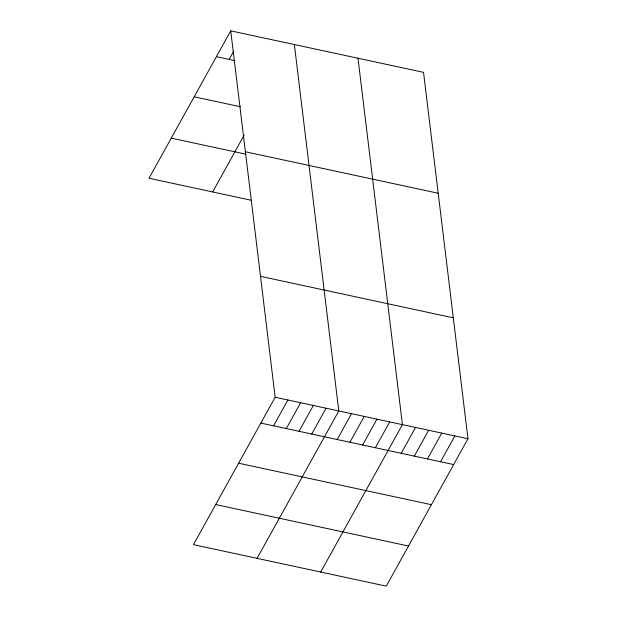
<?xml version="1.0" encoding="UTF-8"?>
<svg xmlns="http://www.w3.org/2000/svg" width="617" height="617" viewBox="0 0 617 617"><rect width="100%" height="100%" fill="white"/><g stroke="black" fill="none" stroke-linecap="round" stroke-linejoin="round"><path stroke-width="0.93" d="M230.735 30.85L275.167 397.255L193.46 544.657L386.265 586.15L467.971 438.749L423.54 72.343L230.735 30.85L149.029 178.251L250.834 200.163M229.146 59.417L233.758 51.088M212.657 191.949L244.147 135.131M273.57 425.823L287.892 399.993M286.296 428.568L300.618 402.731M299.021 431.306L313.343 405.469M311.747 434.044L326.069 408.207M257.081 558.354L338.795 410.945L294.363 44.54M337.198 439.52L351.52 413.683M349.924 442.258L364.238 416.421M362.649 444.996L376.964 419.159M375.375 447.734L389.689 421.905M320.709 572.044L402.415 424.643L357.991 58.237M401.212 453.294L415.526 427.458M414.323 456.117L428.638 430.28M427.427 458.932L441.749 433.103M440.538 461.755L454.86 435.926M216.42 56.679L234.599 60.597M194.178 96.8L240.537 106.78M245.396 151.767L438.201 193.252M171.264 138.139L245.797 154.173M260.505 276.339L453.31 317.832M275.167 397.255L467.971 438.749M260.844 423.085L453.649 464.578M238.609 463.205L431.414 504.698M215.695 504.544L408.5 546.03"/></g></svg>
